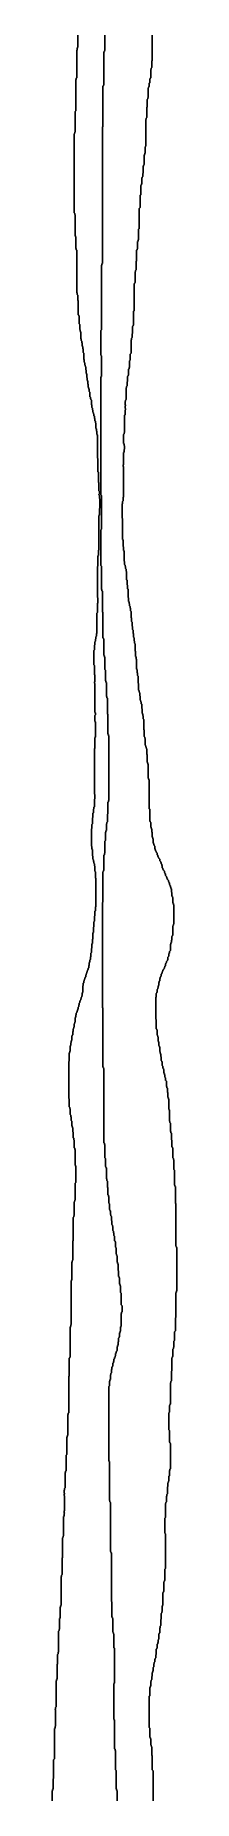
# Model space of a CAD drawing. Header units: metres. Extents: x -106 to 142, y 1 to 3500.
import ezdxf

# ---------------------------------------------------------------- set-up
doc = ezdxf.new("R2010")
doc.units = ezdxf.units.M
for name, color, linetype in [('Curve_Exist', 63, 'Continuous'), ('CuttingCurve_A', 10, 'Continuous'), ('CuttingCurve_B', 30, 'Continuous')]:
    doc.layers.add(name, color=color, linetype=linetype)

msp = doc.modelspace()

# ---------------------------------------------------------------- linework, layer by layer
at = {"layer": 'Curve_Exist'}
for points in [[(-55, 3499.8), (-55, 3475.8), (-56, 3474.8), (-56, 3470.8), (-57, 3469.8), (-57, 3415.8), (-58, 3414.8), (-58, 3412.8), (-59, 3411.8), (-59, 3349.8), (-60, 3348.8), (-60, 3308.8), (-61, 3307.8), (-61, 3305.8), (-62, 3304.8), (-62, 3147.8), (-61, 3146.8), (-61, 3144.8), (-60, 3143.8), (-60, 3101.8), (-59, 3100.8), (-59, 3077.8), (-58, 3076.8), (-58, 3074.8), (-57, 3073.8), (-57, 2989.8), (-56, 2988.8), (-56, 2985.8), (-55, 2984.8), (-55, 2974.8), (-54, 2973.8), (-54, 2945.8), (-53, 2944.8), (-53, 2943.8), (-52, 2942.8), (-52, 2927.8), (-51, 2926.8), (-51, 2916.8), (-50, 2915.8), (-50, 2912.8), (-49, 2911.8), (-49, 2898.8), (-48, 2897.8), (-48, 2894.8), (-47, 2893.8), (-47, 2890.8), (-46, 2889.8), (-46, 2883.8), (-45, 2882.8), (-45, 2878.8), (-44, 2877.8), (-44, 2870.8), (-43, 2869.8), (-43, 2857.8), (-42, 2856.8), (-42, 2851.8), (-41, 2850.8), (-41, 2846.8), (-40, 2845.8), (-40, 2843.8), (-39, 2842.8), (-39, 2836.8), (-38, 2835.8), (-38, 2829.8), (-37, 2828.8), (-37, 2821.8), (-36, 2820.8), (-36, 2815.8), (-35, 2814.8), (-35, 2808.8), (-34, 2807.8), (-34, 2801.8), (-33, 2800.8), (-33, 2798.8), (-32, 2797.8), (-32, 2793.8), (-31, 2792.8), (-31, 2783.8), (-30, 2782.8), (-30, 2779.8), (-29, 2778.8), (-29, 2777.8), (-28, 2776.8), (-28, 2767.8), (-27, 2766.8), (-27, 2761.8), (-26, 2760.8), (-26, 2757.8), (-25, 2756.8), (-25, 2752.8), (-24, 2751.8), (-24, 2749.8), (-23, 2748.8), (-23, 2745.8), (-22, 2744.8), (-22, 2740.8), (-21, 2739.8), (-21, 2735.8), (-20, 2734.8), (-20, 2731.8), (-19, 2730.8), (-19, 2720.8), (-18, 2719.8), (-18, 2715.8), (-17, 2714.8), (-17, 2708.8), (-16, 2707.8), (-16, 2661.8), (-15, 2660.8), (-15, 2634.8), (-14, 2633.8), (-14, 2613.8), (-13, 2612.8), (-13, 2596.8), (-12, 2595.8), (-12, 2590.8), (-13, 2589.8), (-13, 2588.8), (-12, 2587.8), (-12, 2581.8), (-11, 2580.8), (-11, 2562.8), (-12, 2561.8), (-12, 2548.8), (-13, 2547.8), (-13, 2479.8), (-14, 2478.8), (-14, 2468.8), (-15, 2467.8), (-15, 2447.8), (-16, 2446.8), (-16, 2385.8), (-15, 2384.8), (-15, 2374.8), (-16, 2373.8), (-16, 2355.8), (-17, 2354.8), (-17, 2314.8), (-18, 2313.8), (-18, 2308.8), (-19, 2307.8), (-19, 2303.8), (-20, 2302.8), (-20, 2298.8), (-21, 2297.8), (-21, 2291.8), (-22, 2290.8), (-22, 2281.8), (-23, 2280.8), (-23, 2251.8), (-22, 2250.8), (-22, 2232.8), (-21, 2231.8), (-21, 2218.8), (-22, 2217.8), (-22, 2215.8), (-21, 2214.8), (-21, 2157.8), (-20, 2156.8), (-20, 2152.8), (-21, 2151.8), (-21, 2139.8), (-20, 2138.8), (-20, 2108.8), (-21, 2107.8), (-21, 2086.8), (-22, 2085.8), (-22, 1995.8), (-21, 1994.8), (-21, 1986.8), (-22, 1985.8), (-22, 1970.8), (-23, 1969.8), (-23, 1966.8), (-24, 1965.8), (-24, 1958.8), (-25, 1957.8), (-25, 1949.8), (-26, 1948.8), (-26, 1936.8), (-27, 1935.8), (-27, 1927.8), (-28, 1926.8), (-28, 1892.8), (-27, 1891.8), (-27, 1886.8), (-26, 1885.8), (-26, 1873.8), (-25, 1872.8), (-25, 1866.8), (-24, 1865.8), (-24, 1862.8), (-23, 1861.8), (-23, 1858.8), (-22, 1857.8), (-22, 1853.8), (-21, 1852.8), (-21, 1842.8), (-20, 1841.8), (-20, 1829.8), (-19, 1828.8), (-19, 1772.8), (-20, 1771.8), (-20, 1764.8), (-21, 1763.8), (-21, 1754.8), (-22, 1753.8), (-22, 1743.8), (-23, 1742.8), (-23, 1732.8), (-24, 1731.8), (-24, 1721.8), (-25, 1720.8), (-25, 1708.8), (-26, 1707.8), (-26, 1699.8), (-27, 1698.8), (-27, 1690.8), (-28, 1689.8), (-28, 1681.8), (-29, 1680.8), (-29, 1673.8), (-30, 1672.8), (-30, 1667.8), (-31, 1666.8), (-31, 1662.8), (-32, 1661.8), (-32, 1656.8), (-33, 1655.8), (-33, 1651.8), (-34, 1650.8), (-34, 1648.8), (-35, 1647.8), (-35, 1646.8), (-36, 1645.8), (-36, 1643.8), (-37, 1642.8), (-37, 1640.8), (-38, 1639.8), (-38, 1637.8), (-39, 1636.8), (-39, 1633.8), (-40, 1632.8), (-40, 1631.8), (-41, 1630.8), (-41, 1628.8), (-42, 1627.8), (-42, 1625.8), (-43, 1624.8), (-43, 1621.8), (-44, 1620.8), (-44, 1616.8), (-45, 1615.8), (-45, 1602.8), (-46, 1601.8), (-46, 1596.8), (-47, 1595.8), (-47, 1593.8), (-48, 1592.8), (-48, 1590.8), (-49, 1589.8), (-49, 1587.8), (-50, 1586.8), (-50, 1585.8), (-51, 1584.8), (-51, 1582.8), (-52, 1581.8), (-52, 1578.8), (-53, 1577.8), (-53, 1574.8), (-54, 1573.8), (-54, 1570.8), (-55, 1569.8), (-55, 1567.8), (-56, 1566.8), (-56, 1564.8), (-57, 1563.8), (-57, 1562.8), (-58, 1561.8), (-58, 1558.8), (-59, 1557.8), (-59, 1553.8), (-60, 1552.8), (-60, 1544.8), (-61, 1543.8), (-61, 1541.8), (-62, 1540.8), (-62, 1534.8), (-63, 1533.8), (-63, 1531.8), (-64, 1530.8), (-64, 1525.8), (-65, 1524.8), (-65, 1518.8), (-66, 1517.8), (-66, 1516.8), (-67, 1515.8), (-67, 1507.8), (-68, 1506.8), (-68, 1503.8), (-69, 1502.8), (-69, 1497.8), (-70, 1496.8), (-70, 1486.8), (-71, 1485.8), (-71, 1483.8), (-72, 1482.8), (-72, 1466.8), (-73, 1465.8), (-73, 1392.8), (-72, 1391.8), (-72, 1375.8), (-71, 1374.8), (-71, 1372.8), (-70, 1371.8), (-70, 1360.8), (-69, 1359.8), (-69, 1356.8), (-68, 1355.8), (-68, 1348.8), (-67, 1347.8), (-67, 1338.8), (-66, 1337.8), (-66, 1335.8), (-65, 1334.8), (-65, 1326.8), (-64, 1325.8), (-64, 1314.8), (-63, 1313.8), (-63, 1310.8), (-62, 1309.8), (-62, 1294.8), (-61, 1293.8), (-61, 1291.8), (-60, 1290.8), (-60, 1259.8), (-59, 1258.8), (-59, 1225.8), (-60, 1224.8), (-60, 1191.8), (-61, 1190.8), (-61, 1188.8), (-62, 1187.8), (-62, 1160.8), (-63, 1159.8), (-63, 1157.8), (-64, 1156.8), (-64, 1110.8), (-65, 1109.8), (-65, 1071.8), (-66, 1070.8), (-66, 1068.8), (-67, 1067.8), (-67, 1032.8), (-68, 1031.8), (-68, 944.8), (-69, 943.8), (-69, 940.8), (-70, 939.8), (-70, 880.8), (-71, 879.8), (-71, 878.8), (-72, 877.8), (-72, 842.8), (-73, 841.8), (-73, 769.8), (-74, 768.8), (-74, 766.8), (-75, 765.8), (-75, 724.8), (-76, 723.8), (-76, 721.8), (-77, 720.8), (-77, 686.8), (-78, 685.8), (-78, 654.8), (-79, 653.8), (-79, 651.8), (-80, 650.8), (-80, 620.8), (-81, 619.8), (-81, 616.8), (-82, 615.8), (-82, 610.8), (-81, 609.8), (-81, 608.8), (-82, 607.8), (-82, 605.8), (-81, 604.8), (-81, 575.8), (-82, 574.8), (-82, 571.8), (-81, 570.8), (-82, 569.8), (-82, 564.8), (-83, 563.8), (-83, 525.8), (-84, 524.8), (-84, 522.8), (-85, 521.8), (-85, 482.8), (-86, 481.8), (-86, 448.8), (-87, 447.8), (-87, 445.8), (-88, 444.8), (-88, 387.8), (-89, 386.8), (-89, 384.8), (-90, 383.8), (-90, 362.8), (-91, 361.8), (-91, 340.8), (-92, 339.8), (-92, 337.8), (-93, 336.8), (-93, 295.8), (-94, 294.8), (-94, 291.8), (-95, 290.8), (-95, 271.8), (-96, 270.8), (-96, 241.8), (-97, 240.8), (-97, 238.8), (-98, 237.8), (-98, 186.8), (-99, 185.8), (-99, 182.8), (-100, 181.8), (-99, 180.8), (-99, 148.8), (-100, 147.8), (-100, 144.8), (-101, 143.8), (-101, 83.8), (-103, 81.8), (-103, 44.8), (-104, 43.8), (-104, 23.8), (-105, 22.8), (-105, 20.8), (-106, 19.8), (-106, 0.8)], [(93, 3499.8), (93, 3449.8), (92, 3448.8), (92, 3435.8), (91, 3434.8), (91, 3432.8), (90, 3431.8), (90, 3415.8), (89, 3414.8), (89, 3413.8), (88, 3412.8), (88, 3405.8), (87, 3404.8), (87, 3398.8), (86, 3397.8), (86, 3396.8), (85, 3395.8), (85, 3376.8), (84, 3375.8), (84, 3373.8), (83, 3372.8), (83, 3357.8), (82, 3356.8), (82, 3336.8), (81, 3335.8), (81, 3333.8), (80, 3332.8), (80, 3279.8), (79, 3278.8), (79, 3266.8), (78, 3265.8), (78, 3263.8), (77, 3262.8), (77, 3243.8), (76, 3242.8), (76, 3241.8), (75, 3240.8), (75, 3226.8), (74, 3225.8), (74, 3219.8), (73, 3218.8), (73, 3217.8), (72, 3216.8), (72, 3204.8), (71, 3203.8), (71, 3202.8), (70, 3201.8), (70, 3183.8), (69, 3182.8), (69, 3158.8), (67, 3156.8), (67, 3116.8), (66, 3115.8), (66, 3094.8), (65, 3093.8), (65, 3091.8), (64, 3090.8), (64, 3076.8), (63, 3075.8), (63, 3074.8), (62, 3073.8), (62, 3052.8), (61, 3051.8), (61, 3034.8), (60, 3033.8), (60, 3031.8), (59, 3030.8), (59, 3009.8), (58, 3008.8), (58, 3007.8), (57, 3006.8), (57, 2953.8), (56, 2952.8), (56, 2925.8), (55, 2924.8), (55, 2923.8), (54, 2922.8), (54, 2908.8), (53, 2907.8), (53, 2900.8), (52, 2899.8), (52, 2896.8), (51, 2895.8), (51, 2869.8), (49, 2867.8), (49, 2855.8), (48, 2854.8), (48, 2841.8), (47, 2840.8), (47, 2838.8), (46, 2837.8), (46, 2826.8), (45, 2825.8), (45, 2824.8), (44, 2823.8), (44, 2813.8), (43, 2812.8), (43, 2804.8), (42, 2803.8), (42, 2801.8), (41, 2800.8), (41, 2777.8), (40, 2776.8), (40, 2774.8), (39, 2773.8), (39, 2767.8), (40, 2766.8), (40, 2765.8), (39, 2764.8), (39, 2760.8), (40, 2759.8), (40, 2757.8), (39, 2756.8), (39, 2747.8), (38, 2746.8), (38, 2712.8), (37, 2711.8), (37, 2709.8), (36, 2708.8), (36, 2690.8), (37, 2689.8), (37, 2686.8), (38, 2685.8), (38, 2679.8), (37, 2678.8), (37, 2673.8), (36, 2672.8), (36, 2648.8), (35, 2647.8), (35, 2645.8), (36, 2644.8), (36, 2584.8), (35, 2583.8), (35, 2576.8), (34, 2575.8), (34, 2571.8), (33, 2570.8), (33, 2542.8), (34, 2541.8), (34, 2500.8), (35, 2499.8), (35, 2486.8), (36, 2485.8), (36, 2478.8), (37, 2477.8), (37, 2457.8), (38, 2456.8), (38, 2450.8), (39, 2449.8), (39, 2447.8), (40, 2446.8), (40, 2442.8), (41, 2441.8), (41, 2437.8), (42, 2436.8), (42, 2420.8), (43, 2419.8), (43, 2410.8), (44, 2409.8), (44, 2402.8), (45, 2401.8), (45, 2385.8), (46, 2384.8), (46, 2377.8), (47, 2376.8), (47, 2373.8), (48, 2372.8), (48, 2368.8), (49, 2367.8), (49, 2364.8), (50, 2363.8), (50, 2358.8), (51, 2357.8), (51, 2345.8), (52, 2344.8), (52, 2337.8), (53, 2336.8), (53, 2328.8), (54, 2327.8), (54, 2321.8), (55, 2320.8), (55, 2314.8), (56, 2313.8), (56, 2306.8), (57, 2305.8), (57, 2299.8), (58, 2298.8), (58, 2294.8), (59, 2293.8), (59, 2279.8), (60, 2278.8), (60, 2268.8), (61, 2267.8), (61, 2263.8), (62, 2262.8), (62, 2243.8), (63, 2242.8), (63, 2236.8), (64, 2235.8), (64, 2230.8), (65, 2229.8), (65, 2215.8), (66, 2214.8), (66, 2201.8), (67, 2200.8), (67, 2197.8), (68, 2196.8), (68, 2190.8), (69, 2189.8), (69, 2181.8), (70, 2180.8), (70, 2178.8), (71, 2177.8), (71, 2174.8), (72, 2173.8), (72, 2165.8), (73, 2164.8), (73, 2155.8), (74, 2154.8), (74, 2151.8), (75, 2150.8), (75, 2144.8), (76, 2143.8), (76, 2123.8), (77, 2122.8), (77, 2109.8), (78, 2108.8), (78, 2106.8), (79, 2105.8), (79, 2092.8), (80, 2091.8), (80, 2089.8), (81, 2088.8), (81, 2086.8), (82, 2085.8), (82, 2074.8), (83, 2073.8), (83, 2058.8), (84, 2057.8), (84, 2055.8), (85, 2054.8), (85, 2026.8), (86, 2025.8), (86, 2024.8), (87, 2023.8), (87, 1966.8), (88, 1965.8), (88, 1942.8), (89, 1941.8), (89, 1940.8), (90, 1939.8), (90, 1930.8), (91, 1929.8), (91, 1927.8), (92, 1926.8), (92, 1920.8), (93, 1919.8), (93, 1910.8), (94, 1909.8), (94, 1907.8), (95, 1906.8), (95, 1898.8), (96, 1897.8), (96, 1895.8), (97, 1894.8), (97, 1893.8), (98, 1892.8), (98, 1887.8), (99, 1886.8), (99, 1884.8), (100, 1883.8), (100, 1882.8), (101, 1881.8), (101, 1880.8), (103, 1878.8), (103, 1875.8), (104, 1874.8), (104, 1872.8), (105, 1871.8), (105, 1870.8), (106, 1869.8), (106, 1868.8), (108, 1866.8), (108, 1863.8), (110, 1861.8), (110, 1860.8), (111, 1859.8), (111, 1857.8), (112, 1856.8), (112, 1854.8), (113, 1853.8), (113, 1849.8), (114, 1848.8), (114, 1846.8), (115, 1845.8), (115, 1844.8), (117, 1842.8), (117, 1840.8), (118, 1839.8), (118, 1838.8), (119, 1837.8), (119, 1834.8), (121, 1832.8), (121, 1831.8), (122, 1830.8), (122, 1828.8), (123, 1827.8), (123, 1826.8), (125, 1824.8), (125, 1822.8), (126, 1821.8), (126, 1820.8), (127, 1819.8), (127, 1816.8), (128, 1815.8), (128, 1814.8), (129, 1813.8), (129, 1811.8), (130, 1810.8), (130, 1808.8), (131, 1807.8), (131, 1801.8), (132, 1800.8), (132, 1793.8), (133, 1792.8), (133, 1791.8), (134, 1790.8), (134, 1779.8), (135, 1778.8), (135, 1776.8), (136, 1775.8), (136, 1738.8), (135, 1737.8), (135, 1735.8), (134, 1734.8), (134, 1716.8), (133, 1715.8), (133, 1714.8), (132, 1713.8), (132, 1706.8), (131, 1705.8), (131, 1701.8), (130, 1700.8), (130, 1698.8), (129, 1697.8), (129, 1685.8), (127, 1683.8), (127, 1680.8), (126, 1679.8), (126, 1674.8), (124, 1672.8), (124, 1667.8), (123, 1666.8), (123, 1665.8), (121, 1663.8), (121, 1661.8), (120, 1660.8), (120, 1659.8), (119, 1658.8), (119, 1655.8), (118, 1654.8), (118, 1653.8), (117, 1652.8), (117, 1650.8), (115, 1648.8), (115, 1647.8), (114, 1646.8), (114, 1644.8), (113, 1643.8), (113, 1641.8), (112, 1640.8), (112, 1639.8), (111, 1638.8), (111, 1635.8), (110, 1634.8), (110, 1633.8), (109, 1632.8), (109, 1630.8), (108, 1629.8), (108, 1625.8), (107, 1624.8), (107, 1622.8), (106, 1621.8), (106, 1616.8), (105, 1615.8), (105, 1612.8), (104, 1611.8), (104, 1609.8), (103, 1608.8), (103, 1603.8), (102, 1602.8), (102, 1601.8), (101, 1600.8), (101, 1593.8), (100, 1592.8), (100, 1549.8), (101, 1548.8), (101, 1530.8), (102, 1529.8), (102, 1528.8), (103, 1527.8), (103, 1517.8), (104, 1516.8), (104, 1514.8), (105, 1513.8), (105, 1505.8), (106, 1504.8), (106, 1497.8), (107, 1496.8), (107, 1495.8), (108, 1494.8), (108, 1485.8), (109, 1484.8), (109, 1481.8), (110, 1480.8), (110, 1475.8), (111, 1474.8), (111, 1467.8), (112, 1466.8), (112, 1465.8), (113, 1464.8), (113, 1457.8), (114, 1456.8), (114, 1452.8), (115, 1451.8), (115, 1450.8), (116, 1449.8), (116, 1442.8), (117, 1441.8), (117, 1439.8), (118, 1438.8), (118, 1434.8), (119, 1433.8), (119, 1428.8), (121, 1426.8), (121, 1416.8), (122, 1415.8), (122, 1413.8), (123, 1412.8), (123, 1404.8), (124, 1403.8), (124, 1394.8), (125, 1393.8), (125, 1391.8), (126, 1390.8), (126, 1370.8), (127, 1369.8), (127, 1347.8), (128, 1346.8), (128, 1344.8), (129, 1343.8), (129, 1327.8), (130, 1326.8), (130, 1324.8), (131, 1323.8), (131, 1310.8), (132, 1309.8), (132, 1296.8), (133, 1295.8), (133, 1294.8), (134, 1293.8), (134, 1274.8), (135, 1273.8), (135, 1271.8), (136, 1270.8), (136, 1251.8), (137, 1250.8), (137, 1220.8), (138, 1219.8), (138, 1218.8), (139, 1217.8), (139, 1184.8), (140, 1183.8), (140, 1099.8), (141, 1098.8), (141, 1097.8), (142, 1096.8), (142, 1011.8), (141, 1010.8), (141, 1008.8), (140, 1007.8), (140, 958.8), (139, 957.8), (139, 931.8), (137, 929.8), (137, 912.8), (136, 911.8), (136, 899.8), (135, 898.8), (135, 896.8), (134, 895.8), (134, 881.8), (133, 880.8), (133, 879.8), (132, 878.8), (132, 852.8), (131, 851.8), (131, 832.8), (130, 831.8), (130, 829.8), (129, 828.8), (129, 786.8), (128, 785.8), (128, 784.8), (127, 783.8), (127, 770.8), (126, 769.8), (126, 735.8), (127, 734.8), (127, 711.8), (128, 710.8), (128, 709.8), (129, 708.8), (129, 658.8), (128, 657.8), (128, 655.8), (127, 654.8), (127, 644.8), (126, 643.8), (126, 634.8), (125, 633.8), (125, 631.8), (124, 630.8), (124, 623.8), (123, 622.8), (123, 608.8), (122, 607.8), (122, 604.8), (121, 603.8), (121, 592.8), (120, 591.8), (120, 590.8), (119, 589.8), (119, 561.8), (118, 560.8), (118, 530.8), (119, 529.8), (119, 460.8), (118, 459.8), (118, 437.8), (117, 436.8), (117, 435.8), (116, 434.8), (116, 415.8), (115, 414.8), (115, 413.8), (114, 412.8), (114, 387.8), (113, 386.8), (113, 375.8), (112, 374.8), (112, 372.8), (111, 371.8), (111, 360.8), (110, 359.8), (110, 347.8), (109, 346.8), (109, 343.8), (108, 342.8), (108, 333.8), (107, 332.8), (107, 331.8), (106, 330.8), (106, 320.8), (105, 319.8), (105, 314.8), (104, 313.8), (104, 311.8), (103, 310.8), (103, 303.8), (102, 302.8), (102, 301.8), (101, 300.8), (101, 290.8), (100, 289.8), (100, 283.8), (99, 282.8), (99, 281.8), (98, 280.8), (98, 275.8), (97, 274.8), (97, 272.8), (96, 271.8), (96, 265.8), (95, 264.8), (95, 258.8), (94, 257.8), (94, 255.8), (93, 254.8), (93, 247.8), (92, 246.8), (92, 240.8), (91, 239.8), (91, 237.8), (90, 236.8), (90, 227.8), (89, 226.8), (89, 225.8), (88, 224.8), (88, 208.8), (87, 207.8), (87, 145.8), (88, 144.8), (88, 126.8), (89, 125.8), (89, 124.8), (90, 123.8), (90, 111.8), (91, 110.8), (91, 108.8), (92, 107.8), (92, 90.8), (93, 89.8), (93, 61.8), (95, 59.8), (95, 0.8)]]:
    msp.add_lwpolyline(points, dxfattribs=at)
at = {"layer": 'CuttingCurve_A'}
msp.add_lwpolyline([(93, 3499.8), (93, 3449.8), (92, 3448.8), (92, 3435.8), (91, 3434.8), (91, 3432.8), (90, 3431.8), (90, 3415.8), (89, 3414.8), (89, 3413.8), (88, 3412.8), (88, 3405.8), (87, 3404.8), (87, 3398.8), (86, 3397.8), (86, 3396.8), (85, 3395.8), (85, 3376.8), (84, 3375.8), (84, 3373.8), (83, 3372.8), (83, 3357.8), (82, 3356.8), (82, 3336.8), (81, 3335.8), (81, 3333.8), (80, 3332.8), (80, 3279.8), (79, 3278.8), (79, 3266.8), (78, 3265.8), (78, 3263.8), (77, 3262.8), (77, 3243.8), (76, 3242.8), (76, 3241.8), (75, 3240.8), (75, 3226.8), (74, 3225.8), (74, 3219.8), (73, 3218.8), (73, 3217.8), (72, 3216.8), (72, 3204.8), (71, 3203.8), (71, 3202.8), (70, 3201.8), (70, 3183.8), (69, 3182.8), (69, 3158.8), (67, 3156.8), (67, 3116.8), (66, 3115.8), (66, 3094.8), (65, 3093.8), (65, 3091.8), (64, 3090.8), (64, 3076.8), (63, 3075.8), (63, 3074.8), (62, 3073.8), (62, 3052.8), (61, 3051.8), (61, 3034.8), (60, 3033.8), (60, 3031.8), (59, 3030.8), (59, 3009.8), (58, 3008.8), (58, 3007.8), (57, 3006.8), (57, 2953.8), (56, 2952.8), (56, 2925.8), (55, 2924.8), (55, 2923.8), (54, 2922.8), (54, 2908.8), (53, 2907.8), (53, 2900.8), (52, 2899.8), (52, 2896.8), (51, 2895.8), (51, 2869.8), (49, 2867.8), (49, 2855.8), (48, 2854.8), (48, 2841.8), (47, 2840.8), (47, 2838.8), (46, 2837.8), (46, 2826.8), (45, 2825.8), (45, 2824.8), (44, 2823.8), (44, 2813.8), (43, 2812.8), (43, 2804.8), (42, 2803.8), (42, 2801.8), (41, 2800.8), (41, 2777.8), (40, 2776.8), (40, 2774.8), (39, 2773.8), (39, 2767.8), (40, 2766.8), (40, 2765.8), (39, 2764.8), (39, 2760.8), (40, 2759.8), (40, 2757.8), (39, 2756.8), (39, 2747.8), (38, 2746.8), (38, 2712.8), (37, 2711.8), (37, 2709.8), (36, 2708.8), (36, 2690.8), (37, 2689.8), (37, 2686.8), (38, 2685.8), (38, 2679.8), (37, 2678.8), (37, 2673.8), (36, 2672.8), (36, 2648.8), (35, 2647.8), (35, 2645.8), (36, 2644.8), (36, 2584.8), (35, 2583.8), (35, 2576.8), (34, 2575.8), (34, 2571.8), (33, 2570.8), (33, 2542.8), (34, 2541.8), (34, 2500.8), (35, 2499.8), (35, 2486.8), (36, 2485.8), (36, 2478.8), (37, 2477.8), (37, 2457.8), (38, 2456.8), (38, 2450.8), (39, 2449.8), (39, 2447.8), (40, 2446.8), (40, 2442.8), (41, 2441.8), (41, 2437.8), (42, 2436.8), (42, 2420.8), (43, 2419.8), (43, 2410.8), (44, 2409.8), (44, 2402.8), (45, 2401.8), (45, 2385.8), (46, 2384.8), (46, 2377.8), (47, 2376.8), (47, 2373.8), (48, 2372.8), (48, 2368.8), (49, 2367.8), (49, 2364.8), (50, 2363.8), (50, 2358.8), (51, 2357.8), (51, 2345.8), (52, 2344.8), (52, 2337.8), (53, 2336.8), (53, 2328.8), (54, 2327.8), (54, 2321.8), (55, 2320.8), (55, 2314.8), (56, 2313.8), (56, 2306.8), (57, 2305.8), (57, 2299.8), (58, 2298.8), (58, 2294.8), (59, 2293.8), (59, 2279.8), (60, 2278.8), (60, 2268.8), (61, 2267.8), (61, 2263.8), (62, 2262.8), (62, 2243.8), (63, 2242.8), (63, 2236.8), (64, 2235.8), (64, 2230.8), (65, 2229.8), (65, 2215.8), (66, 2214.8), (66, 2201.8), (67, 2200.8), (67, 2197.8), (68, 2196.8), (68, 2190.8), (69, 2189.8), (69, 2181.8), (70, 2180.8), (70, 2178.8), (71, 2177.8), (71, 2174.8), (72, 2173.8), (72, 2165.8), (73, 2164.8), (73, 2155.8), (74, 2154.8), (74, 2151.8), (75, 2150.8), (75, 2144.8), (76, 2143.8), (76, 2123.8), (77, 2122.8), (77, 2109.8), (78, 2108.8), (78, 2106.8), (79, 2105.8), (79, 2092.8), (80, 2091.8), (80, 2089.8), (81, 2088.8), (81, 2086.8), (82, 2085.8), (82, 2074.8), (83, 2073.8), (83, 2058.8), (84, 2057.8), (84, 2055.8), (85, 2054.8), (85, 2026.8), (86, 2025.8), (86, 2024.8), (87, 2023.8), (87, 1966.8), (88, 1965.8), (88, 1942.8), (89, 1941.8), (89, 1940.8), (90, 1939.8), (90, 1930.8), (91, 1929.8), (91, 1927.8), (92, 1926.8), (92, 1920.8), (93, 1919.8), (93, 1910.8), (94, 1909.8), (94, 1907.8), (95, 1906.8), (95, 1898.8), (96, 1897.8), (96, 1895.8), (97, 1894.8), (97, 1893.8), (98, 1892.8), (98, 1887.8), (99, 1886.8), (99, 1884.8), (100, 1883.8), (100, 1882.8), (101, 1881.8), (101, 1880.8), (103, 1878.8), (103, 1875.8), (104, 1874.8), (104, 1872.8), (105, 1871.8), (105, 1870.8), (106, 1869.8), (106, 1868.8), (108, 1866.8), (108, 1863.8), (110, 1861.8), (110, 1860.8), (111, 1859.8), (111, 1857.8), (112, 1856.8), (112, 1854.8), (113, 1853.8), (113, 1849.8), (114, 1848.8), (114, 1846.8), (115, 1845.8), (115, 1844.8), (117, 1842.8), (117, 1840.8), (118, 1839.8), (118, 1838.8), (119, 1837.8), (119, 1834.8), (121, 1832.8), (121, 1831.8), (122, 1830.8), (122, 1828.8), (123, 1827.8), (123, 1826.8), (125, 1824.8), (125, 1822.8), (126, 1821.8), (126, 1820.8), (127, 1819.8), (127, 1816.8), (128, 1815.8), (128, 1814.8), (129, 1813.8), (129, 1811.8), (130, 1810.8), (130, 1808.8), (131, 1807.8), (131, 1801.8), (132, 1800.8), (132, 1793.8), (133, 1792.8), (133, 1791.8), (134, 1790.8), (134, 1779.8), (135, 1778.8), (135, 1776.8), (136, 1775.8), (136, 1738.8), (135, 1737.8), (135, 1735.8), (134, 1734.8), (134, 1716.8), (133, 1715.8), (133, 1714.8), (132, 1713.8), (132, 1706.8), (131, 1705.8), (131, 1701.8), (130, 1700.8), (130, 1698.8), (129, 1697.8), (129, 1685.8), (127, 1683.8), (127, 1680.8), (126, 1679.8), (126, 1674.8), (124, 1672.8), (124, 1667.8), (123, 1666.8), (123, 1665.8), (121, 1663.8), (121, 1661.8), (120, 1660.8), (120, 1659.8), (119, 1658.8), (119, 1655.8), (118, 1654.8), (118, 1653.8), (117, 1652.8), (117, 1650.8), (115, 1648.8), (115, 1647.8), (114, 1646.8), (114, 1644.8), (113, 1643.8), (113, 1641.8), (112, 1640.8), (112, 1639.8), (111, 1638.8), (111, 1635.8), (110, 1634.8), (110, 1633.8), (109, 1632.8), (109, 1630.8), (108, 1629.8), (108, 1625.8), (107, 1624.8), (107, 1622.8), (106, 1621.8), (106, 1616.8), (105, 1615.8), (105, 1612.8), (104, 1611.8), (104, 1609.8), (103, 1608.8), (103, 1603.8), (102, 1602.8), (102, 1601.8), (101, 1600.8), (101, 1593.8), (100, 1592.8), (100, 1549.8), (101, 1548.8), (101, 1530.8), (102, 1529.8), (102, 1528.8), (103, 1527.8), (103, 1517.8), (104, 1516.8), (104, 1514.8), (105, 1513.8), (105, 1505.8), (106, 1504.8), (106, 1497.8), (107, 1496.8), (107, 1495.8), (108, 1494.8), (108, 1485.8), (109, 1484.8), (109, 1481.8), (110, 1480.8), (110, 1475.8), (111, 1474.8), (111, 1467.8), (112, 1466.8), (112, 1465.8), (113, 1464.8), (113, 1457.8), (114, 1456.8), (114, 1452.8), (115, 1451.8), (115, 1450.8), (116, 1449.8), (116, 1442.8), (117, 1441.8), (117, 1439.8), (118, 1438.8), (118, 1434.8), (119, 1433.8), (119, 1428.8), (121, 1426.8), (121, 1416.8), (122, 1415.8), (122, 1413.8), (123, 1412.8), (123, 1404.8), (124, 1403.8), (124, 1394.8), (125, 1393.8), (125, 1391.8), (126, 1390.8), (126, 1370.8), (127, 1369.8), (127, 1347.8), (128, 1346.8), (128, 1344.8), (129, 1343.8), (129, 1327.8), (130, 1326.8), (130, 1324.8), (131, 1323.8), (131, 1310.8), (132, 1309.8), (132, 1296.8), (133, 1295.8), (133, 1294.8), (134, 1293.8), (134, 1274.8), (135, 1273.8), (135, 1271.8), (136, 1270.8), (136, 1251.8), (137, 1250.8), (137, 1220.8), (138, 1219.8), (138, 1218.8), (139, 1217.8), (139, 1184.8), (140, 1183.8), (140, 1099.8), (141, 1098.8), (141, 1097.8), (142, 1096.8), (142, 1011.8), (141, 1010.8), (141, 1008.8), (140, 1007.8), (140, 958.8), (139, 957.8), (139, 931.8), (137, 929.8), (137, 912.8), (136, 911.8), (136, 899.8), (135, 898.8), (135, 896.8), (134, 895.8), (134, 881.8), (133, 880.8), (133, 879.8), (132, 878.8), (132, 852.8), (131, 851.8), (131, 832.8), (130, 831.8), (130, 829.8), (129, 828.8), (129, 786.8), (128, 785.8), (128, 784.8), (127, 783.8), (127, 770.8), (126, 769.8), (126, 735.8), (127, 734.8), (127, 711.8), (128, 710.8), (128, 709.8), (129, 708.8), (129, 658.8), (128, 657.8), (128, 655.8), (127, 654.8), (127, 644.8), (126, 643.8), (126, 634.8), (125, 633.8), (125, 631.8), (124, 630.8), (124, 623.8), (123, 622.8), (123, 608.8), (122, 607.8), (122, 604.8), (121, 603.8), (121, 592.8), (120, 591.8), (120, 590.8), (119, 589.8), (119, 561.8), (118, 560.8), (118, 530.8), (119, 529.8), (119, 460.8), (118, 459.8), (118, 437.8), (117, 436.8), (117, 435.8), (116, 434.8), (116, 415.8), (115, 414.8), (115, 413.8), (114, 412.8), (114, 387.8), (113, 386.8), (113, 375.8), (112, 374.8), (112, 372.8), (111, 371.8), (111, 360.8), (110, 359.8), (110, 347.8), (109, 346.8), (109, 343.8), (108, 342.8), (108, 333.8), (107, 332.8), (107, 331.8), (106, 330.8), (106, 320.8), (105, 319.8), (105, 314.8), (104, 313.8), (104, 311.8), (103, 310.8), (103, 303.8), (102, 302.8), (102, 301.8), (101, 300.8), (101, 290.8), (100, 289.8), (100, 283.8), (99, 282.8), (99, 281.8), (98, 280.8), (98, 275.8), (97, 274.8), (97, 272.8), (96, 271.8), (96, 265.8), (95, 264.8), (95, 258.8), (94, 257.8), (94, 255.8), (93, 254.8), (93, 247.8), (92, 246.8), (92, 240.8), (91, 239.8), (91, 237.8), (90, 236.8), (90, 227.8), (89, 226.8), (89, 225.8), (88, 224.8), (88, 208.8), (87, 207.8), (87, 145.8), (88, 144.8), (88, 126.8), (89, 125.8), (89, 124.8), (90, 123.8), (90, 111.8), (91, 110.8), (91, 108.8), (92, 107.8), (92, 90.8), (93, 89.8), (93, 61.8), (95, 59.8), (95, 0.8)], dxfattribs=at)
at = {"layer": 'CuttingCurve_B'}
msp.add_lwpolyline([(-1, 3499.8), (-1, 3469.8), (-2, 3468.8), (-2, 3467.8), (-3, 3466.8), (-3, 3401.8), (-4, 3400.8), (-4, 3399.8), (-5, 3398.8), (-5, 3318.8), (-6, 3317.8), (-6, 3047.8), (-7, 3046.8), (-7, 3044.8), (-8, 3043.8), (-8, 2915.8), (-9, 2914.8), (-9, 2865.8), (-8, 2864.8), (-8, 2823.8), (-9, 2822.8), (-9, 2588.8), (-8, 2587.8), (-8, 2520.8), (-9, 2519.8), (-9, 2448.8), (-8, 2447.8), (-8, 2401.8), (-7, 2400.8), (-7, 2398.8), (-6, 2397.8), (-6, 2356.8), (-5, 2355.8), (-5, 2305.8), (-4, 2304.8), (-4, 2303.8), (-3, 2302.8), (-3, 2270.8), (-2, 2269.8), (-2, 2267.8), (-1, 2266.8), (-1, 2242.8), (0, 2241.8), (0, 2220.8), (1, 2219.8), (1, 2217.8), (2, 2216.8), (2, 2189.8), (3, 2188.8), (3, 2186.8), (4, 2185.8), (4, 2154.8), (5, 2153.8), (5, 2114.8), (6, 2113.8), (6, 2111.8), (7, 2110.8), (7, 1983.8), (6, 1982.8), (6, 1980.8), (5, 1979.8), (5, 1956.8), (4, 1955.8), (4, 1940.8), (3, 1939.8), (3, 1937.8), (2, 1936.8), (2, 1923.8), (1, 1922.8), (1, 1920.8), (0, 1919.8), (0, 1903.8), (-1, 1902.8), (-1, 1878.8), (-2, 1877.8), (-2, 1875.8), (-3, 1874.8), (-3, 1844.8), (-4, 1843.8), (-4, 1842.8), (-5, 1841.8), (-5, 1781.8), (-6, 1780.8), (-6, 1572.8), (-5, 1571.8), (-5, 1454.8), (-4, 1453.8), (-4, 1452.8), (-3, 1451.8), (-3, 1304.8), (-2, 1303.8), (-2, 1301.8), (-1, 1300.8), (-1, 1274.8), (0, 1273.8), (0, 1257.8), (1, 1256.8), (1, 1255.8), (2, 1254.8), (2, 1233.8), (3, 1232.8), (3, 1229.8), (4, 1228.8), (4, 1216.8), (5, 1215.8), (5, 1201.8), (6, 1200.8), (6, 1198.8), (7, 1197.8), (7, 1184.8), (8, 1183.8), (8, 1172.8), (9, 1171.8), (9, 1170.8), (10, 1169.8), (10, 1162.8), (11, 1161.8), (11, 1159.8), (12, 1158.8), (12, 1150.8), (13, 1149.8), (13, 1142.8), (14, 1141.8), (14, 1139.8), (15, 1138.8), (15, 1130.8), (16, 1129.8), (16, 1126.8), (17, 1125.8), (17, 1120.8), (18, 1119.8), (18, 1110.8), (19, 1109.8), (19, 1108.8), (20, 1107.8), (20, 1097.8), (21, 1096.8), (21, 1084.8), (22, 1083.8), (22, 1081.8), (23, 1080.8), (23, 1068.8), (24, 1067.8), (24, 1065.8), (25, 1064.8), (25, 1051.8), (26, 1050.8), (26, 1039.8), (27, 1038.8), (27, 1037.8), (28, 1036.8), (28, 1024.8), (29, 1023.8), (29, 1021.8), (30, 1020.8), (30, 1007.8), (31, 1006.8), (31, 983.8), (33, 981.8), (33, 969.8), (32, 968.8), (32, 966.8), (31, 965.8), (31, 940.8), (30, 939.8), (30, 931.8), (29, 930.8), (29, 928.8), (28, 927.8), (28, 920.8), (27, 919.8), (27, 918.8), (26, 917.8), (26, 910.8), (25, 909.8), (25, 903.8), (24, 902.8), (24, 900.8), (23, 899.8), (23, 892.8), (22, 891.8), (22, 890.8), (21, 889.8), (21, 887.8), (20, 886.8), (20, 882.8), (19, 881.8), (19, 879.8), (18, 878.8), (18, 876.8), (17, 875.8), (17, 871.8), (16, 870.8), (16, 868.8), (15, 867.8), (15, 862.8), (14, 861.8), (14, 860.8), (13, 859.8), (13, 855.8), (12, 854.8), (12, 848.8), (11, 847.8), (11, 845.8), (10, 844.8), (10, 835.8), (9, 834.8), (9, 832.8), (8, 831.8), (8, 822.8), (7, 821.8), (7, 673.8), (8, 672.8), (8, 595.8), (9, 594.8), (9, 592.8), (10, 591.8), (10, 494.8), (11, 493.8), (11, 492.8), (12, 491.8), (12, 395.8), (13, 394.8), (13, 364.8), (14, 363.8), (14, 362.8), (15, 361.8), (15, 334.8), (16, 333.8), (16, 331.8), (17, 330.8), (17, 303.8), (18, 302.8), (18, 233.8), (17, 232.8), (17, 161.8), (18, 160.8), (18, 103.8), (19, 102.8), (19, 100.8), (20, 99.8), (20, 61.8), (21, 60.8), (21, 24.8), (22, 23.8), (22, 21.8), (23, 20.8), (23, 0.8)], dxfattribs=at)

doc.saveas('drawing.dxf')
